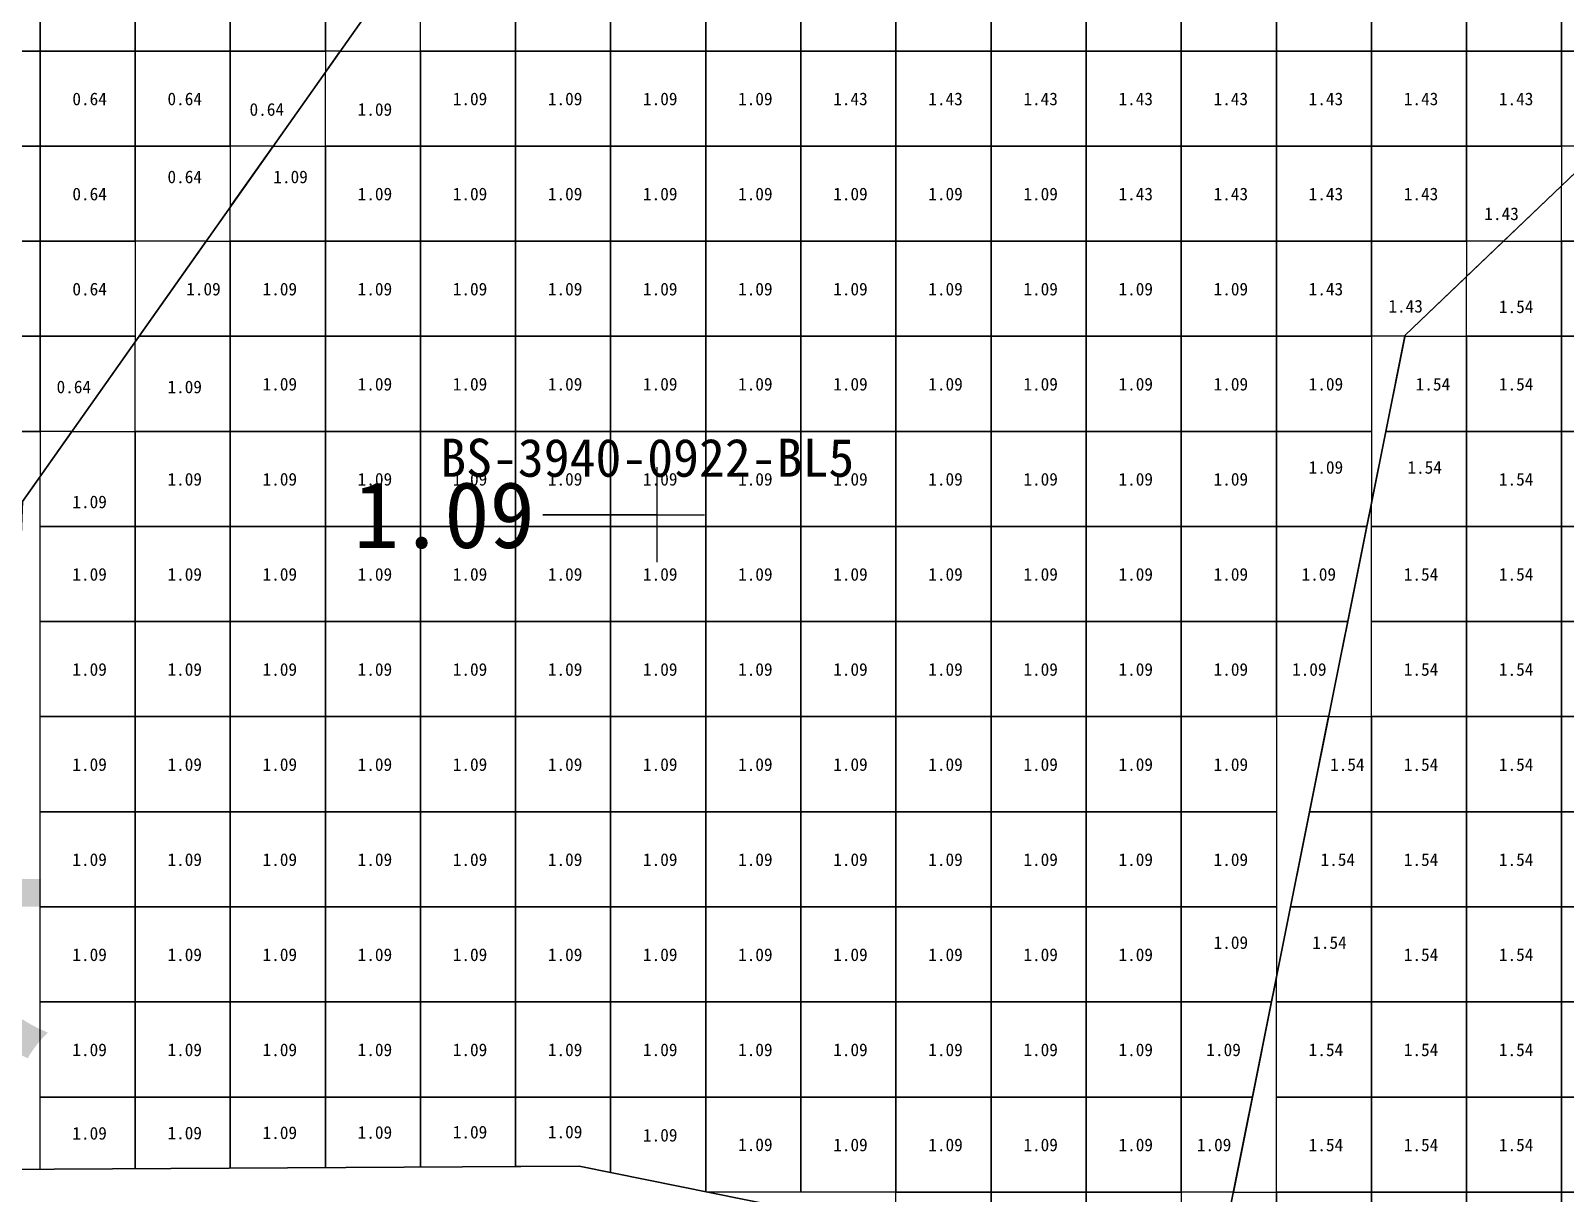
# Model space of a CAD drawing. Header units: metres. Extents: x 470001 to 470150, y 4349600 to 4349734.
# Drawn here: x 470032.01 to 470048.15, y 4349612.57 to 4349624.8 of the extents above; entities that cross this region are included whole.
import ezdxf

# ---------------------------------------------------------------- set-up
doc = ezdxf.new("R2010")
doc.units = ezdxf.units.M
for name, color, linetype in [('0.500-1.000', 4, 'Continuous'), ('1.000-1.500', 5, 'Continuous'), ('1.500-3.000', 1, 'Continuous'), ('点', 7, 'Continuous'), ('爆区方格网', 7, 'Continuous'), ('钻孔', 7, 'Continuous')]:
    doc.layers.add(name, color=color, linetype=linetype)
doc.styles.add('CN_TTF', font='simsunb.ttf')

msp = doc.modelspace()

# ---------------------------------------------------------------- linework, layer by layer
at = {"layer": '0.500-1.000', "color": 4, "lineweight": 30}
msp.add_lwpolyline([(470018.108, 4349612.742), (470020.73, 4349628.071), (470021.449, 4349632.27), (470034.527, 4349634.11), (470036.052, 4349625.7), (470031.922, 4349619.846), (470031.64, 4349612.821), (470018.108, 4349612.742)], close=True, dxfattribs=at)
at = {"layer": '1.000-1.500', "color": 5, "lineweight": 30}
msp.add_lwpolyline([(470047.921, 4349638.176), (470049.59, 4349624.582), (470046.461, 4349621.596), (470044.441, 4349611.512), (470037.778, 4349612.857), (470037.778, 4349612.857), (470031.64, 4349612.821), (470031.922, 4349619.846), (470036.052, 4349625.7), (470034.527, 4349634.11), (470044.45, 4349635.507), (470044.76, 4349641.293)], dxfattribs=at)
at = {"layer": '1.500-3.000', "color": 1, "lineweight": 30}
msp.add_lwpolyline([(470056.081, 4349638.932), (470057.453, 4349623.063), (470053.287, 4349622.703), (470054.401, 4349609.82), (470051.678, 4349609.585), (470051.637, 4349610.059), (470044.441, 4349611.512), (470046.461, 4349621.596), (470049.59, 4349624.582), (470047.914, 4349638.237)], dxfattribs=at)
at = {"layer": '点', "color": 138, "true_color": 0x004c4c}
for p, q in [((470038.596, 4349619.208), (470038.596, 4349620.208)), ((470038.096, 4349619.708), (470039.096, 4349619.708))]:
    msp.add_line(p, q, dxfattribs=at)
at = {"layer": '爆区方格网', "color": 4}
for points in [[(470031.108, 4349624.585), (470031.108, 4349625.585), (470032.108, 4349625.585), (470032.108, 4349624.585), (470031.108, 4349624.585)], [(470032.108, 4349624.585), (470032.108, 4349625.585), (470033.108, 4349625.585), (470033.108, 4349624.585), (470032.108, 4349624.585)], [(470033.108, 4349624.585), (470033.108, 4349625.585), (470034.108, 4349625.585), (470034.108, 4349624.585), (470033.108, 4349624.585)], [(470034.108, 4349624.585), (470034.108, 4349625.585), (470035.108, 4349625.585), (470035.108, 4349624.585), (470034.108, 4349624.585)], [(470035.108, 4349624.585), (470035.108, 4349625.585), (470035.97, 4349625.585), (470035.265, 4349624.585), (470035.108, 4349624.585)], [(470031.108, 4349623.585), (470031.108, 4349624.585), (470032.108, 4349624.585), (470032.108, 4349623.585), (470031.108, 4349623.585)], [(470032.108, 4349623.585), (470032.108, 4349624.585), (470033.108, 4349624.585), (470033.108, 4349623.585), (470032.108, 4349623.585)], [(470033.108, 4349623.585), (470033.108, 4349624.585), (470034.108, 4349624.585), (470034.108, 4349623.585), (470033.108, 4349623.585)], [(470034.108, 4349623.585), (470034.108, 4349624.585), (470035.108, 4349624.585), (470035.108, 4349624.363), (470034.559, 4349623.585), (470034.108, 4349623.585)], [(470031.108, 4349622.585), (470031.108, 4349623.585), (470032.108, 4349623.585), (470032.108, 4349622.585), (470031.108, 4349622.585)], [(470032.108, 4349622.585), (470032.108, 4349623.585), (470033.108, 4349623.585), (470033.108, 4349622.585), (470032.108, 4349622.585)], [(470033.108, 4349622.585), (470033.108, 4349623.585), (470034.108, 4349623.585), (470034.108, 4349622.945), (470033.854, 4349622.585), (470033.108, 4349622.585)], [(470031.108, 4349621.585), (470031.108, 4349622.585), (470032.108, 4349622.585), (470032.108, 4349621.585), (470031.108, 4349621.585)], [(470032.108, 4349621.585), (470032.108, 4349622.585), (470033.108, 4349622.585), (470033.108, 4349621.585), (470032.108, 4349621.585)], [(470031.108, 4349620.585), (470031.108, 4349621.585), (470032.108, 4349621.585), (470032.108, 4349620.585), (470031.108, 4349620.585)], [(470032.108, 4349620.585), (470032.108, 4349621.585), (470033.108, 4349621.585), (470033.108, 4349621.528), (470032.443, 4349620.585), (470032.108, 4349620.585)], [(470031.108, 4349619.585), (470031.108, 4349620.585), (470032.108, 4349620.585), (470032.108, 4349620.11), (470031.922, 4349619.846), (470031.911, 4349619.585), (470031.108, 4349619.585)]]:
    msp.add_lwpolyline(points, close=True, dxfattribs=at)
at = {"layer": '爆区方格网', "color": 5}
for points in [[(470036.108, 4349624.585), (470036.108, 4349625.585), (470037.108, 4349625.585), (470037.108, 4349624.585), (470036.108, 4349624.585)], [(470037.108, 4349624.585), (470037.108, 4349625.585), (470038.108, 4349625.585), (470038.108, 4349624.585), (470037.108, 4349624.585)], [(470038.108, 4349624.585), (470038.108, 4349625.585), (470039.108, 4349625.585), (470039.108, 4349624.585), (470038.108, 4349624.585)], [(470039.108, 4349624.585), (470039.108, 4349625.585), (470040.108, 4349625.585), (470040.108, 4349624.585), (470039.108, 4349624.585)], [(470040.108, 4349624.585), (470040.108, 4349625.585), (470041.108, 4349625.585), (470041.108, 4349624.585), (470040.108, 4349624.585)], [(470041.108, 4349624.585), (470041.108, 4349625.585), (470042.108, 4349625.585), (470042.108, 4349624.585), (470041.108, 4349624.585)], [(470042.108, 4349624.585), (470042.108, 4349625.585), (470043.108, 4349625.585), (470043.108, 4349624.585), (470042.108, 4349624.585)], [(470043.108, 4349624.585), (470043.108, 4349625.585), (470044.108, 4349625.585), (470044.108, 4349624.585), (470043.108, 4349624.585)], [(470044.108, 4349624.585), (470044.108, 4349625.585), (470045.108, 4349625.585), (470045.108, 4349624.585), (470044.108, 4349624.585)], [(470045.108, 4349624.585), (470045.108, 4349625.585), (470046.108, 4349625.585), (470046.108, 4349624.585), (470045.108, 4349624.585)], [(470046.108, 4349624.585), (470046.108, 4349625.585), (470047.108, 4349625.585), (470047.108, 4349624.585), (470046.108, 4349624.585)], [(470047.108, 4349624.585), (470047.108, 4349625.585), (470048.108, 4349625.585), (470048.108, 4349624.585), (470047.108, 4349624.585)], [(470048.108, 4349624.585), (470048.108, 4349625.585), (470049.108, 4349625.585), (470049.108, 4349624.585), (470048.108, 4349624.585)], [(470036.108, 4349624.585), (470036.108, 4349623.585), (470035.108, 4349623.585), (470035.108, 4349624.363), (470035.265, 4349624.585), (470036.108, 4349624.585)], [(470036.108, 4349623.585), (470036.108, 4349624.585), (470037.108, 4349624.585), (470037.108, 4349623.585), (470036.108, 4349623.585)], [(470037.108, 4349623.585), (470037.108, 4349624.585), (470038.108, 4349624.585), (470038.108, 4349623.585), (470037.108, 4349623.585)], [(470038.108, 4349623.585), (470038.108, 4349624.585), (470039.108, 4349624.585), (470039.108, 4349623.585), (470038.108, 4349623.585)], [(470039.108, 4349623.585), (470039.108, 4349624.585), (470040.108, 4349624.585), (470040.108, 4349623.585), (470039.108, 4349623.585)], [(470040.108, 4349623.585), (470040.108, 4349624.585), (470041.108, 4349624.585), (470041.108, 4349623.585), (470040.108, 4349623.585)], [(470041.108, 4349623.585), (470041.108, 4349624.585), (470042.108, 4349624.585), (470042.108, 4349623.585), (470041.108, 4349623.585)], [(470042.108, 4349623.585), (470042.108, 4349624.585), (470043.108, 4349624.585), (470043.108, 4349623.585), (470042.108, 4349623.585)], [(470043.108, 4349623.585), (470043.108, 4349624.585), (470044.108, 4349624.585), (470044.108, 4349623.585), (470043.108, 4349623.585)], [(470044.108, 4349623.585), (470044.108, 4349624.585), (470045.108, 4349624.585), (470045.108, 4349623.585), (470044.108, 4349623.585)], [(470045.108, 4349623.585), (470045.108, 4349624.585), (470046.108, 4349624.585), (470046.108, 4349623.585), (470045.108, 4349623.585)], [(470046.108, 4349623.585), (470046.108, 4349624.585), (470047.108, 4349624.585), (470047.108, 4349623.585), (470046.108, 4349623.585)], [(470047.108, 4349623.585), (470047.108, 4349624.585), (470048.108, 4349624.585), (470048.108, 4349623.585), (470047.108, 4349623.585)], [(470048.108, 4349623.585), (470048.108, 4349624.585), (470049.108, 4349624.585), (470049.108, 4349624.122), (470048.545, 4349623.585), (470048.108, 4349623.585)], [(470035.108, 4349623.585), (470035.108, 4349622.585), (470034.108, 4349622.585), (470034.108, 4349622.945), (470034.559, 4349623.585), (470035.108, 4349623.585)], [(470035.108, 4349622.585), (470035.108, 4349623.585), (470036.108, 4349623.585), (470036.108, 4349622.585), (470035.108, 4349622.585)], [(470036.108, 4349622.585), (470036.108, 4349623.585), (470037.108, 4349623.585), (470037.108, 4349622.585), (470036.108, 4349622.585)], [(470037.108, 4349622.585), (470037.108, 4349623.585), (470038.108, 4349623.585), (470038.108, 4349622.585), (470037.108, 4349622.585)], [(470038.108, 4349622.585), (470038.108, 4349623.585), (470039.108, 4349623.585), (470039.108, 4349622.585), (470038.108, 4349622.585)], [(470039.108, 4349622.585), (470039.108, 4349623.585), (470040.108, 4349623.585), (470040.108, 4349622.585), (470039.108, 4349622.585)], [(470040.108, 4349622.585), (470040.108, 4349623.585), (470041.108, 4349623.585), (470041.108, 4349622.585), (470040.108, 4349622.585)], [(470041.108, 4349622.585), (470041.108, 4349623.585), (470042.108, 4349623.585), (470042.108, 4349622.585), (470041.108, 4349622.585)], [(470042.108, 4349622.585), (470042.108, 4349623.585), (470043.108, 4349623.585), (470043.108, 4349622.585), (470042.108, 4349622.585)], [(470043.108, 4349622.585), (470043.108, 4349623.585), (470044.108, 4349623.585), (470044.108, 4349622.585), (470043.108, 4349622.585)], [(470044.108, 4349622.585), (470044.108, 4349623.585), (470045.108, 4349623.585), (470045.108, 4349622.585), (470044.108, 4349622.585)], [(470045.108, 4349622.585), (470045.108, 4349623.585), (470046.108, 4349623.585), (470046.108, 4349622.585), (470045.108, 4349622.585)], [(470046.108, 4349622.585), (470046.108, 4349623.585), (470047.108, 4349623.585), (470047.108, 4349622.585), (470046.108, 4349622.585)], [(470047.108, 4349622.585), (470047.108, 4349623.585), (470048.108, 4349623.585), (470048.108, 4349623.168), (470047.497, 4349622.585), (470047.108, 4349622.585)], [(470034.108, 4349622.585), (470034.108, 4349621.585), (470033.149, 4349621.585), (470033.854, 4349622.585), (470034.108, 4349622.585)], [(470034.108, 4349621.585), (470034.108, 4349622.585), (470035.108, 4349622.585), (470035.108, 4349621.585), (470034.108, 4349621.585)], [(470035.108, 4349621.585), (470035.108, 4349622.585), (470036.108, 4349622.585), (470036.108, 4349621.585), (470035.108, 4349621.585)], [(470036.108, 4349621.585), (470036.108, 4349622.585), (470037.108, 4349622.585), (470037.108, 4349621.585), (470036.108, 4349621.585)], [(470037.108, 4349621.585), (470037.108, 4349622.585), (470038.108, 4349622.585), (470038.108, 4349621.585), (470037.108, 4349621.585)], [(470038.108, 4349621.585), (470038.108, 4349622.585), (470039.108, 4349622.585), (470039.108, 4349621.585), (470038.108, 4349621.585)], [(470039.108, 4349621.585), (470039.108, 4349622.585), (470040.108, 4349622.585), (470040.108, 4349621.585), (470039.108, 4349621.585)], [(470040.108, 4349621.585), (470040.108, 4349622.585), (470041.108, 4349622.585), (470041.108, 4349621.585), (470040.108, 4349621.585)], [(470041.108, 4349621.585), (470041.108, 4349622.585), (470042.108, 4349622.585), (470042.108, 4349621.585), (470041.108, 4349621.585)], [(470042.108, 4349621.585), (470042.108, 4349622.585), (470043.108, 4349622.585), (470043.108, 4349621.585), (470042.108, 4349621.585)], [(470043.108, 4349621.585), (470043.108, 4349622.585), (470044.108, 4349622.585), (470044.108, 4349621.585), (470043.108, 4349621.585)], [(470044.108, 4349621.585), (470044.108, 4349622.585), (470045.108, 4349622.585), (470045.108, 4349621.585), (470044.108, 4349621.585)], [(470045.108, 4349621.585), (470045.108, 4349622.585), (470046.108, 4349622.585), (470046.108, 4349621.585), (470045.108, 4349621.585)], [(470046.108, 4349621.585), (470046.108, 4349622.585), (470047.108, 4349622.585), (470047.108, 4349622.214), (470046.461, 4349621.596), (470046.459, 4349621.585), (470046.108, 4349621.585)], [(470034.108, 4349621.585), (470034.108, 4349620.585), (470033.108, 4349620.585), (470033.108, 4349621.528), (470033.149, 4349621.585), (470034.108, 4349621.585)], [(470034.108, 4349620.585), (470034.108, 4349621.585), (470035.108, 4349621.585), (470035.108, 4349620.585), (470034.108, 4349620.585)], [(470035.108, 4349620.585), (470035.108, 4349621.585), (470036.108, 4349621.585), (470036.108, 4349620.585), (470035.108, 4349620.585)], [(470036.108, 4349620.585), (470036.108, 4349621.585), (470037.108, 4349621.585), (470037.108, 4349620.585), (470036.108, 4349620.585)], [(470037.108, 4349620.585), (470037.108, 4349621.585), (470038.108, 4349621.585), (470038.108, 4349620.585), (470037.108, 4349620.585)], [(470038.108, 4349620.585), (470038.108, 4349621.585), (470039.108, 4349621.585), (470039.108, 4349620.585), (470038.108, 4349620.585)], [(470039.108, 4349620.585), (470039.108, 4349621.585), (470040.108, 4349621.585), (470040.108, 4349620.585), (470039.108, 4349620.585)], [(470040.108, 4349620.585), (470040.108, 4349621.585), (470041.108, 4349621.585), (470041.108, 4349620.585), (470040.108, 4349620.585)], [(470041.108, 4349620.585), (470041.108, 4349621.585), (470042.108, 4349621.585), (470042.108, 4349620.585), (470041.108, 4349620.585)], [(470042.108, 4349620.585), (470042.108, 4349621.585), (470043.108, 4349621.585), (470043.108, 4349620.585), (470042.108, 4349620.585)], [(470043.108, 4349620.585), (470043.108, 4349621.585), (470044.108, 4349621.585), (470044.108, 4349620.585), (470043.108, 4349620.585)], [(470044.108, 4349620.585), (470044.108, 4349621.585), (470045.108, 4349621.585), (470045.108, 4349620.585), (470044.108, 4349620.585)], [(470045.108, 4349620.585), (470045.108, 4349621.585), (470046.108, 4349621.585), (470046.108, 4349620.585), (470045.108, 4349620.585)], [(470033.108, 4349620.585), (470033.108, 4349619.585), (470032.108, 4349619.585), (470032.108, 4349620.11), (470032.443, 4349620.585), (470033.108, 4349620.585)], [(470033.108, 4349619.585), (470033.108, 4349620.585), (470034.108, 4349620.585), (470034.108, 4349619.585), (470033.108, 4349619.585)], [(470034.108, 4349619.585), (470034.108, 4349620.585), (470035.108, 4349620.585), (470035.108, 4349619.585), (470034.108, 4349619.585)], [(470035.108, 4349619.585), (470035.108, 4349620.585), (470036.108, 4349620.585), (470036.108, 4349619.585), (470035.108, 4349619.585)], [(470036.108, 4349619.585), (470036.108, 4349620.585), (470037.108, 4349620.585), (470037.108, 4349619.585), (470036.108, 4349619.585)], [(470037.108, 4349619.585), (470037.108, 4349620.585), (470038.108, 4349620.585), (470038.108, 4349619.585), (470037.108, 4349619.585)], [(470038.108, 4349619.585), (470038.108, 4349620.585), (470039.108, 4349620.585), (470039.108, 4349619.585), (470038.108, 4349619.585)], [(470039.108, 4349619.585), (470039.108, 4349620.585), (470040.108, 4349620.585), (470040.108, 4349619.585), (470039.108, 4349619.585)], [(470040.108, 4349619.585), (470040.108, 4349620.585), (470041.108, 4349620.585), (470041.108, 4349619.585), (470040.108, 4349619.585)], [(470041.108, 4349619.585), (470041.108, 4349620.585), (470042.108, 4349620.585), (470042.108, 4349619.585), (470041.108, 4349619.585)], [(470042.108, 4349619.585), (470042.108, 4349620.585), (470043.108, 4349620.585), (470043.108, 4349619.585), (470042.108, 4349619.585)], [(470043.108, 4349619.585), (470043.108, 4349620.585), (470044.108, 4349620.585), (470044.108, 4349619.585), (470043.108, 4349619.585)], [(470044.108, 4349619.585), (470044.108, 4349620.585), (470045.108, 4349620.585), (470045.108, 4349619.585), (470044.108, 4349619.585)], [(470045.108, 4349619.585), (470045.108, 4349620.585), (470046.108, 4349620.585), (470046.108, 4349619.835), (470046.058, 4349619.585), (470045.108, 4349619.585)], [(470032.108, 4349618.585), (470032.108, 4349619.585), (470033.108, 4349619.585), (470033.108, 4349618.585), (470032.108, 4349618.585)], [(470033.108, 4349618.585), (470033.108, 4349619.585), (470034.108, 4349619.585), (470034.108, 4349618.585), (470033.108, 4349618.585)], [(470034.108, 4349618.585), (470034.108, 4349619.585), (470035.108, 4349619.585), (470035.108, 4349618.585), (470034.108, 4349618.585)], [(470035.108, 4349618.585), (470035.108, 4349619.585), (470036.108, 4349619.585), (470036.108, 4349618.585), (470035.108, 4349618.585)], [(470036.108, 4349618.585), (470036.108, 4349619.585), (470037.108, 4349619.585), (470037.108, 4349618.585), (470036.108, 4349618.585)], [(470037.108, 4349618.585), (470037.108, 4349619.585), (470038.108, 4349619.585), (470038.108, 4349618.585), (470037.108, 4349618.585)], [(470038.108, 4349618.585), (470038.108, 4349619.585), (470039.108, 4349619.585), (470039.108, 4349618.585), (470038.108, 4349618.585)], [(470039.108, 4349618.585), (470039.108, 4349619.585), (470040.108, 4349619.585), (470040.108, 4349618.585), (470039.108, 4349618.585)], [(470040.108, 4349618.585), (470040.108, 4349619.585), (470041.108, 4349619.585), (470041.108, 4349618.585), (470040.108, 4349618.585)], [(470041.108, 4349618.585), (470041.108, 4349619.585), (470042.108, 4349619.585), (470042.108, 4349618.585), (470041.108, 4349618.585)], [(470042.108, 4349618.585), (470042.108, 4349619.585), (470043.108, 4349619.585), (470043.108, 4349618.585), (470042.108, 4349618.585)], [(470043.108, 4349618.585), (470043.108, 4349619.585), (470044.108, 4349619.585), (470044.108, 4349618.585), (470043.108, 4349618.585)], [(470044.108, 4349618.585), (470044.108, 4349619.585), (470045.108, 4349619.585), (470045.108, 4349618.585), (470044.108, 4349618.585)], [(470045.108, 4349618.585), (470045.108, 4349619.585), (470046.058, 4349619.585), (470045.858, 4349618.585), (470045.108, 4349618.585)], [(470032.108, 4349617.585), (470032.108, 4349618.585), (470033.108, 4349618.585), (470033.108, 4349617.585), (470032.108, 4349617.585)], [(470033.108, 4349617.585), (470033.108, 4349618.585), (470034.108, 4349618.585), (470034.108, 4349617.585), (470033.108, 4349617.585)], [(470034.108, 4349617.585), (470034.108, 4349618.585), (470035.108, 4349618.585), (470035.108, 4349617.585), (470034.108, 4349617.585)], [(470035.108, 4349617.585), (470035.108, 4349618.585), (470036.108, 4349618.585), (470036.108, 4349617.585), (470035.108, 4349617.585)], [(470036.108, 4349617.585), (470036.108, 4349618.585), (470037.108, 4349618.585), (470037.108, 4349617.585), (470036.108, 4349617.585)], [(470037.108, 4349617.585), (470037.108, 4349618.585), (470038.108, 4349618.585), (470038.108, 4349617.585), (470037.108, 4349617.585)], [(470038.108, 4349617.585), (470038.108, 4349618.585), (470039.108, 4349618.585), (470039.108, 4349617.585), (470038.108, 4349617.585)], [(470039.108, 4349617.585), (470039.108, 4349618.585), (470040.108, 4349618.585), (470040.108, 4349617.585), (470039.108, 4349617.585)], [(470040.108, 4349617.585), (470040.108, 4349618.585), (470041.108, 4349618.585), (470041.108, 4349617.585), (470040.108, 4349617.585)], [(470041.108, 4349617.585), (470041.108, 4349618.585), (470042.108, 4349618.585), (470042.108, 4349617.585), (470041.108, 4349617.585)], [(470042.108, 4349617.585), (470042.108, 4349618.585), (470043.108, 4349618.585), (470043.108, 4349617.585), (470042.108, 4349617.585)], [(470043.108, 4349617.585), (470043.108, 4349618.585), (470044.108, 4349618.585), (470044.108, 4349617.585), (470043.108, 4349617.585)], [(470044.108, 4349617.585), (470044.108, 4349618.585), (470045.108, 4349618.585), (470045.108, 4349617.585), (470044.108, 4349617.585)], [(470045.108, 4349617.585), (470045.108, 4349618.585), (470045.858, 4349618.585), (470045.658, 4349617.585), (470045.108, 4349617.585)], [(470032.108, 4349616.585), (470032.108, 4349617.585), (470033.108, 4349617.585), (470033.108, 4349616.585), (470032.108, 4349616.585)], [(470033.108, 4349616.585), (470033.108, 4349617.585), (470034.108, 4349617.585), (470034.108, 4349616.585), (470033.108, 4349616.585)], [(470034.108, 4349616.585), (470034.108, 4349617.585), (470035.108, 4349617.585), (470035.108, 4349616.585), (470034.108, 4349616.585)], [(470035.108, 4349616.585), (470035.108, 4349617.585), (470036.108, 4349617.585), (470036.108, 4349616.585), (470035.108, 4349616.585)], [(470036.108, 4349616.585), (470036.108, 4349617.585), (470037.108, 4349617.585), (470037.108, 4349616.585), (470036.108, 4349616.585)], [(470037.108, 4349616.585), (470037.108, 4349617.585), (470038.108, 4349617.585), (470038.108, 4349616.585), (470037.108, 4349616.585)], [(470038.108, 4349616.585), (470038.108, 4349617.585), (470039.108, 4349617.585), (470039.108, 4349616.585), (470038.108, 4349616.585)], [(470039.108, 4349616.585), (470039.108, 4349617.585), (470040.108, 4349617.585), (470040.108, 4349616.585), (470039.108, 4349616.585)], [(470040.108, 4349616.585), (470040.108, 4349617.585), (470041.108, 4349617.585), (470041.108, 4349616.585), (470040.108, 4349616.585)], [(470041.108, 4349616.585), (470041.108, 4349617.585), (470042.108, 4349617.585), (470042.108, 4349616.585), (470041.108, 4349616.585)], [(470042.108, 4349616.585), (470042.108, 4349617.585), (470043.108, 4349617.585), (470043.108, 4349616.585), (470042.108, 4349616.585)], [(470043.108, 4349616.585), (470043.108, 4349617.585), (470044.108, 4349617.585), (470044.108, 4349616.585), (470043.108, 4349616.585)], [(470044.108, 4349616.585), (470044.108, 4349617.585), (470045.108, 4349617.585), (470045.108, 4349616.585), (470044.108, 4349616.585)], [(470032.108, 4349615.585), (470032.108, 4349616.585), (470033.108, 4349616.585), (470033.108, 4349615.585), (470032.108, 4349615.585)], [(470033.108, 4349615.585), (470033.108, 4349616.585), (470034.108, 4349616.585), (470034.108, 4349615.585), (470033.108, 4349615.585)], [(470034.108, 4349615.585), (470034.108, 4349616.585), (470035.108, 4349616.585), (470035.108, 4349615.585), (470034.108, 4349615.585)], [(470035.108, 4349615.585), (470035.108, 4349616.585), (470036.108, 4349616.585), (470036.108, 4349615.585), (470035.108, 4349615.585)], [(470036.108, 4349615.585), (470036.108, 4349616.585), (470037.108, 4349616.585), (470037.108, 4349615.585), (470036.108, 4349615.585)], [(470037.108, 4349615.585), (470037.108, 4349616.585), (470038.108, 4349616.585), (470038.108, 4349615.585), (470037.108, 4349615.585)], [(470038.108, 4349615.585), (470038.108, 4349616.585), (470039.108, 4349616.585), (470039.108, 4349615.585), (470038.108, 4349615.585)], [(470039.108, 4349615.585), (470039.108, 4349616.585), (470040.108, 4349616.585), (470040.108, 4349615.585), (470039.108, 4349615.585)], [(470040.108, 4349615.585), (470040.108, 4349616.585), (470041.108, 4349616.585), (470041.108, 4349615.585), (470040.108, 4349615.585)], [(470041.108, 4349615.585), (470041.108, 4349616.585), (470042.108, 4349616.585), (470042.108, 4349615.585), (470041.108, 4349615.585)], [(470042.108, 4349615.585), (470042.108, 4349616.585), (470043.108, 4349616.585), (470043.108, 4349615.585), (470042.108, 4349615.585)], [(470043.108, 4349615.585), (470043.108, 4349616.585), (470044.108, 4349616.585), (470044.108, 4349615.585), (470043.108, 4349615.585)], [(470044.108, 4349615.585), (470044.108, 4349616.585), (470045.108, 4349616.585), (470045.108, 4349615.585), (470044.108, 4349615.585)], [(470032.108, 4349614.585), (470032.108, 4349615.585), (470033.108, 4349615.585), (470033.108, 4349614.585), (470032.108, 4349614.585)], [(470033.108, 4349614.585), (470033.108, 4349615.585), (470034.108, 4349615.585), (470034.108, 4349614.585), (470033.108, 4349614.585)], [(470034.108, 4349614.585), (470034.108, 4349615.585), (470035.108, 4349615.585), (470035.108, 4349614.585), (470034.108, 4349614.585)], [(470035.108, 4349614.585), (470035.108, 4349615.585), (470036.108, 4349615.585), (470036.108, 4349614.585), (470035.108, 4349614.585)], [(470036.108, 4349614.585), (470036.108, 4349615.585), (470037.108, 4349615.585), (470037.108, 4349614.585), (470036.108, 4349614.585)], [(470037.108, 4349614.585), (470037.108, 4349615.585), (470038.108, 4349615.585), (470038.108, 4349614.585), (470037.108, 4349614.585)], [(470038.108, 4349614.585), (470038.108, 4349615.585), (470039.108, 4349615.585), (470039.108, 4349614.585), (470038.108, 4349614.585)], [(470039.108, 4349614.585), (470039.108, 4349615.585), (470040.108, 4349615.585), (470040.108, 4349614.585), (470039.108, 4349614.585)], [(470040.108, 4349614.585), (470040.108, 4349615.585), (470041.108, 4349615.585), (470041.108, 4349614.585), (470040.108, 4349614.585)], [(470041.108, 4349614.585), (470041.108, 4349615.585), (470042.108, 4349615.585), (470042.108, 4349614.585), (470041.108, 4349614.585)], [(470042.108, 4349614.585), (470042.108, 4349615.585), (470043.108, 4349615.585), (470043.108, 4349614.585), (470042.108, 4349614.585)], [(470043.108, 4349614.585), (470043.108, 4349615.585), (470044.108, 4349615.585), (470044.108, 4349614.585), (470043.108, 4349614.585)], [(470044.108, 4349614.585), (470044.108, 4349615.585), (470045.108, 4349615.585), (470045.108, 4349614.842), (470045.057, 4349614.585), (470044.108, 4349614.585)], [(470032.108, 4349613.585), (470032.108, 4349614.585), (470033.108, 4349614.585), (470033.108, 4349613.585), (470032.108, 4349613.585)], [(470033.108, 4349613.585), (470033.108, 4349614.585), (470034.108, 4349614.585), (470034.108, 4349613.585), (470033.108, 4349613.585)], [(470034.108, 4349613.585), (470034.108, 4349614.585), (470035.108, 4349614.585), (470035.108, 4349613.585), (470034.108, 4349613.585)], [(470035.108, 4349613.585), (470035.108, 4349614.585), (470036.108, 4349614.585), (470036.108, 4349613.585), (470035.108, 4349613.585)], [(470036.108, 4349613.585), (470036.108, 4349614.585), (470037.108, 4349614.585), (470037.108, 4349613.585), (470036.108, 4349613.585)], [(470037.108, 4349613.585), (470037.108, 4349614.585), (470038.108, 4349614.585), (470038.108, 4349613.585), (470037.108, 4349613.585)], [(470038.108, 4349613.585), (470038.108, 4349614.585), (470039.108, 4349614.585), (470039.108, 4349613.585), (470038.108, 4349613.585)], [(470039.108, 4349613.585), (470039.108, 4349614.585), (470040.108, 4349614.585), (470040.108, 4349613.585), (470039.108, 4349613.585)], [(470040.108, 4349613.585), (470040.108, 4349614.585), (470041.108, 4349614.585), (470041.108, 4349613.585), (470040.108, 4349613.585)], [(470041.108, 4349613.585), (470041.108, 4349614.585), (470042.108, 4349614.585), (470042.108, 4349613.585), (470041.108, 4349613.585)], [(470042.108, 4349613.585), (470042.108, 4349614.585), (470043.108, 4349614.585), (470043.108, 4349613.585), (470042.108, 4349613.585)], [(470043.108, 4349613.585), (470043.108, 4349614.585), (470044.108, 4349614.585), (470044.108, 4349613.585), (470043.108, 4349613.585)], [(470044.108, 4349613.585), (470044.108, 4349614.585), (470045.057, 4349614.585), (470044.856, 4349613.585), (470044.108, 4349613.585)], [(470032.108, 4349613.585), (470033.108, 4349613.585), (470033.108, 4349612.83), (470032.108, 4349612.824), (470032.108, 4349613.585)], [(470033.108, 4349613.585), (470034.108, 4349613.585), (470034.108, 4349612.835), (470033.108, 4349612.83), (470033.108, 4349613.585)], [(470034.108, 4349613.585), (470035.108, 4349613.585), (470035.108, 4349612.841), (470034.108, 4349612.835), (470034.108, 4349613.585)], [(470035.108, 4349613.585), (470036.108, 4349613.585), (470036.108, 4349612.847), (470035.108, 4349612.841), (470035.108, 4349613.585)], [(470036.108, 4349613.585), (470037.108, 4349613.585), (470037.108, 4349612.853), (470036.108, 4349612.847), (470036.108, 4349613.585)], [(470037.108, 4349613.585), (470038.108, 4349613.585), (470038.108, 4349612.79), (470037.778, 4349612.857), (470037.108, 4349612.853), (470037.108, 4349613.585)], [(470038.108, 4349613.585), (470039.108, 4349613.585), (470039.108, 4349612.588), (470038.108, 4349612.79), (470038.108, 4349613.585)], [(470039.108, 4349613.585), (470040.108, 4349613.585), (470040.108, 4349612.585), (470039.124, 4349612.585), (470039.108, 4349612.588), (470039.108, 4349613.585)], [(470040.108, 4349612.585), (470040.108, 4349613.585), (470041.108, 4349613.585), (470041.108, 4349612.585), (470040.108, 4349612.585)], [(470041.108, 4349612.585), (470041.108, 4349613.585), (470042.108, 4349613.585), (470042.108, 4349612.585), (470041.108, 4349612.585)], [(470042.108, 4349612.585), (470042.108, 4349613.585), (470043.108, 4349613.585), (470043.108, 4349612.585), (470042.108, 4349612.585)], [(470043.108, 4349612.585), (470043.108, 4349613.585), (470044.108, 4349613.585), (470044.108, 4349612.585), (470043.108, 4349612.585)], [(470044.108, 4349612.585), (470044.108, 4349613.585), (470044.856, 4349613.585), (470044.656, 4349612.585), (470044.108, 4349612.585)], [(470041.108, 4349612.585), (470042.108, 4349612.585), (470042.108, 4349611.983), (470041.108, 4349612.184), (470041.108, 4349612.585)], [(470042.108, 4349612.585), (470043.108, 4349612.585), (470043.108, 4349611.781), (470042.108, 4349611.983), (470042.108, 4349612.585)], [(470043.108, 4349612.585), (470044.108, 4349612.585), (470044.108, 4349611.585), (470044.079, 4349611.585), (470043.108, 4349611.781), (470043.108, 4349612.585)]]:
    msp.add_lwpolyline(points, close=True, dxfattribs=at)
at = {"layer": '爆区方格网', "color": 1}
for points in [[(470049.108, 4349623.585), (470049.108, 4349622.585), (470048.108, 4349622.585), (470048.108, 4349623.168), (470048.545, 4349623.585), (470049.108, 4349623.585)], [(470048.108, 4349622.585), (470048.108, 4349621.585), (470047.108, 4349621.585), (470047.108, 4349622.214), (470047.497, 4349622.585), (470048.108, 4349622.585)], [(470048.108, 4349621.585), (470048.108, 4349622.585), (470049.108, 4349622.585), (470049.108, 4349621.585), (470048.108, 4349621.585)], [(470047.108, 4349621.585), (470047.108, 4349620.585), (470046.258, 4349620.585), (470046.459, 4349621.585), (470047.108, 4349621.585)], [(470047.108, 4349620.585), (470047.108, 4349621.585), (470048.108, 4349621.585), (470048.108, 4349620.585), (470047.108, 4349620.585)], [(470048.108, 4349620.585), (470048.108, 4349621.585), (470049.108, 4349621.585), (470049.108, 4349620.585), (470048.108, 4349620.585)], [(470047.108, 4349620.585), (470047.108, 4349619.585), (470046.108, 4349619.585), (470046.108, 4349619.835), (470046.258, 4349620.585), (470047.108, 4349620.585)], [(470047.108, 4349619.585), (470047.108, 4349620.585), (470048.108, 4349620.585), (470048.108, 4349619.585), (470047.108, 4349619.585)], [(470048.108, 4349619.585), (470048.108, 4349620.585), (470049.108, 4349620.585), (470049.108, 4349619.585), (470048.108, 4349619.585)], [(470046.108, 4349618.585), (470046.108, 4349619.585), (470047.108, 4349619.585), (470047.108, 4349618.585), (470046.108, 4349618.585)], [(470047.108, 4349618.585), (470047.108, 4349619.585), (470048.108, 4349619.585), (470048.108, 4349618.585), (470047.108, 4349618.585)], [(470048.108, 4349618.585), (470048.108, 4349619.585), (470049.108, 4349619.585), (470049.108, 4349618.585), (470048.108, 4349618.585)], [(470046.108, 4349617.585), (470046.108, 4349618.585), (470047.108, 4349618.585), (470047.108, 4349617.585), (470046.108, 4349617.585)], [(470047.108, 4349617.585), (470047.108, 4349618.585), (470048.108, 4349618.585), (470048.108, 4349617.585), (470047.108, 4349617.585)], [(470048.108, 4349617.585), (470048.108, 4349618.585), (470049.108, 4349618.585), (470049.108, 4349617.585), (470048.108, 4349617.585)], [(470046.108, 4349617.585), (470046.108, 4349616.585), (470045.457, 4349616.585), (470045.658, 4349617.585), (470046.108, 4349617.585)], [(470046.108, 4349616.585), (470046.108, 4349617.585), (470047.108, 4349617.585), (470047.108, 4349616.585), (470046.108, 4349616.585)], [(470047.108, 4349616.585), (470047.108, 4349617.585), (470048.108, 4349617.585), (470048.108, 4349616.585), (470047.108, 4349616.585)], [(470048.108, 4349616.585), (470048.108, 4349617.585), (470049.108, 4349617.585), (470049.108, 4349616.585), (470048.108, 4349616.585)], [(470046.108, 4349616.585), (470046.108, 4349615.585), (470045.257, 4349615.585), (470045.457, 4349616.585), (470046.108, 4349616.585)], [(470046.108, 4349615.585), (470046.108, 4349616.585), (470047.108, 4349616.585), (470047.108, 4349615.585), (470046.108, 4349615.585)], [(470047.108, 4349615.585), (470047.108, 4349616.585), (470048.108, 4349616.585), (470048.108, 4349615.585), (470047.108, 4349615.585)], [(470048.108, 4349615.585), (470048.108, 4349616.585), (470049.108, 4349616.585), (470049.108, 4349615.585), (470048.108, 4349615.585)], [(470046.108, 4349615.585), (470046.108, 4349614.585), (470045.108, 4349614.585), (470045.108, 4349614.842), (470045.257, 4349615.585), (470046.108, 4349615.585)], [(470046.108, 4349614.585), (470046.108, 4349615.585), (470047.108, 4349615.585), (470047.108, 4349614.585), (470046.108, 4349614.585)], [(470047.108, 4349614.585), (470047.108, 4349615.585), (470048.108, 4349615.585), (470048.108, 4349614.585), (470047.108, 4349614.585)], [(470048.108, 4349614.585), (470048.108, 4349615.585), (470049.108, 4349615.585), (470049.108, 4349614.585), (470048.108, 4349614.585)], [(470045.108, 4349613.585), (470045.108, 4349614.585), (470046.108, 4349614.585), (470046.108, 4349613.585), (470045.108, 4349613.585)], [(470046.108, 4349613.585), (470046.108, 4349614.585), (470047.108, 4349614.585), (470047.108, 4349613.585), (470046.108, 4349613.585)], [(470047.108, 4349613.585), (470047.108, 4349614.585), (470048.108, 4349614.585), (470048.108, 4349613.585), (470047.108, 4349613.585)], [(470048.108, 4349613.585), (470048.108, 4349614.585), (470049.108, 4349614.585), (470049.108, 4349613.585), (470048.108, 4349613.585)], [(470045.108, 4349612.585), (470045.108, 4349613.585), (470046.108, 4349613.585), (470046.108, 4349612.585), (470045.108, 4349612.585)], [(470046.108, 4349612.585), (470046.108, 4349613.585), (470047.108, 4349613.585), (470047.108, 4349612.585), (470046.108, 4349612.585)], [(470047.108, 4349612.585), (470047.108, 4349613.585), (470048.108, 4349613.585), (470048.108, 4349612.585), (470047.108, 4349612.585)], [(470048.108, 4349612.585), (470048.108, 4349613.585), (470049.108, 4349613.585), (470049.108, 4349612.585), (470048.108, 4349612.585)], [(470045.108, 4349612.585), (470045.108, 4349611.585), (470044.456, 4349611.585), (470044.656, 4349612.585), (470045.108, 4349612.585)], [(470045.108, 4349611.585), (470045.108, 4349612.585), (470046.108, 4349612.585), (470046.108, 4349611.585), (470045.108, 4349611.585)], [(470046.108, 4349611.585), (470046.108, 4349612.585), (470047.108, 4349612.585), (470047.108, 4349611.585), (470046.108, 4349611.585)], [(470047.108, 4349611.585), (470047.108, 4349612.585), (470048.108, 4349612.585), (470048.108, 4349611.585), (470047.108, 4349611.585)], [(470048.108, 4349611.585), (470048.108, 4349612.585), (470049.108, 4349612.585), (470049.108, 4349611.585), (470048.108, 4349611.585)]]:
    msp.add_lwpolyline(points, close=True, dxfattribs=at)
at = {"layer": '钻孔', "color": 5, "lineweight": 35}
msp.add_line((470038.596, 4349619.708), (470037.396, 4349619.708), dxfattribs=at)

# ---------------------------------------------------------------- texts
at = {"color": 4, "style": 'CN_TTF'}
for p in [(470032.448, 4349624.015), (470033.448, 4349624.015), (470034.311, 4349623.904), (470033.448, 4349623.195), (470032.448, 4349623.015), (470032.448, 4349622.015), (470032.282, 4349620.986)]:
    msp.add_text('0.64', height=0.1333, dxfattribs=at).set_placement(p)
at = {"color": 5, "style": 'CN_TTF'}
for s, p in [('1.09', (470035.448, 4349623.904)), ('1.09', (470036.448, 4349624.015)), ('1.09', (470037.448, 4349624.015)), ('1.09', (470038.448, 4349624.015)), ('1.09', (470039.448, 4349624.015)), ('1.43', (470040.448, 4349624.015)), ('1.43', (470041.448, 4349624.015)), ('1.43', (470042.448, 4349624.015)), ('1.43', (470043.448, 4349624.015)), ('1.43', (470044.448, 4349624.015)), ('1.43', (470045.448, 4349624.015)), ('1.43', (470046.448, 4349624.015)), ('1.43', (470047.448, 4349624.015)), ('1.09', (470034.561, 4349623.195)), ('1.09', (470035.448, 4349623.015)), ('1.09', (470036.448, 4349623.015)), ('1.09', (470037.448, 4349623.015)), ('1.09', (470038.448, 4349623.015)), ('1.09', (470039.448, 4349623.015)), ('1.09', (470040.448, 4349623.015)), ('1.09', (470041.448, 4349623.015)), ('1.09', (470042.448, 4349623.015)), ('1.43', (470043.448, 4349623.015)), ('1.43', (470044.448, 4349623.015)), ('1.43', (470045.448, 4349623.015)), ('1.43', (470046.448, 4349623.015)), ('1.43', (470047.295, 4349622.807)), ('1.09', (470033.645, 4349622.015)), ('1.09', (470034.448, 4349622.015)), ('1.09', (470035.448, 4349622.015)), ('1.09', (470036.448, 4349622.015)), ('1.09', (470037.448, 4349622.015)), ('1.09', (470038.448, 4349622.015)), ('1.09', (470039.448, 4349622.015)), ('1.09', (470040.448, 4349622.015)), ('1.09', (470041.448, 4349622.015)), ('1.09', (470042.448, 4349622.015)), ('1.09', (470043.448, 4349622.015)), ('1.09', (470044.448, 4349622.015)), ('1.43', (470045.448, 4349622.015)), ('1.43', (470046.286, 4349621.835)), ('1.09', (470034.448, 4349621.015)), ('1.09', (470035.448, 4349621.015)), ('1.09', (470036.448, 4349621.015)), ('1.09', (470037.448, 4349621.015)), ('1.09', (470038.448, 4349621.015)), ('1.09', (470039.448, 4349621.015)), ('1.09', (470040.448, 4349621.015)), ('1.09', (470041.448, 4349621.015)), ('1.09', (470042.448, 4349621.015)), ('1.09', (470043.448, 4349621.015)), ('1.09', (470044.448, 4349621.015)), ('1.09', (470045.448, 4349621.015)), ('1.09', (470033.448, 4349620.986)), ('1.09', (470045.448, 4349620.14)), ('1.09', (470033.448, 4349620.015)), ('1.09', (470034.448, 4349620.015)), ('1.09', (470035.448, 4349620.015)), ('1.09', (470036.448, 4349620.015)), ('1.09', (470037.448, 4349620.015)), ('1.09', (470038.448, 4349620.015)), ('1.09', (470039.448, 4349620.015)), ('1.09', (470040.448, 4349620.015)), ('1.09', (470041.448, 4349620.015)), ('1.09', (470042.448, 4349620.015)), ('1.09', (470043.448, 4349620.015)), ('1.09', (470044.448, 4349620.015)), ('1.09', (470032.448, 4349619.777)), ('1.09', (470032.448, 4349619.015)), ('1.09', (470033.448, 4349619.015)), ('1.09', (470034.448, 4349619.015)), ('1.09', (470035.448, 4349619.015)), ('1.09', (470036.448, 4349619.015)), ('1.09', (470037.448, 4349619.015)), ('1.09', (470038.448, 4349619.015)), ('1.09', (470039.448, 4349619.015)), ('1.09', (470040.448, 4349619.015)), ('1.09', (470041.448, 4349619.015)), ('1.09', (470042.448, 4349619.015)), ('1.09', (470043.448, 4349619.015)), ('1.09', (470044.448, 4349619.015)), ('1.09', (470045.373, 4349619.015)), ('1.09', (470032.448, 4349618.015)), ('1.09', (470033.448, 4349618.015)), ('1.09', (470034.448, 4349618.015)), ('1.09', (470035.448, 4349618.015)), ('1.09', (470036.448, 4349618.015)), ('1.09', (470037.448, 4349618.015)), ('1.09', (470038.448, 4349618.015)), ('1.09', (470039.448, 4349618.015)), ('1.09', (470040.448, 4349618.015)), ('1.09', (470041.448, 4349618.015)), ('1.09', (470042.448, 4349618.015)), ('1.09', (470043.448, 4349618.015)), ('1.09', (470044.448, 4349618.015)), ('1.09', (470045.273, 4349618.015)), ('1.09', (470032.448, 4349617.015)), ('1.09', (470033.448, 4349617.015)), ('1.09', (470034.448, 4349617.015)), ('1.09', (470035.448, 4349617.015)), ('1.09', (470036.448, 4349617.015)), ('1.09', (470037.448, 4349617.015)), ('1.09', (470038.448, 4349617.015)), ('1.09', (470039.448, 4349617.015)), ('1.09', (470040.448, 4349617.015)), ('1.09', (470041.448, 4349617.015)), ('1.09', (470042.448, 4349617.015)), ('1.09', (470043.448, 4349617.015)), ('1.09', (470044.448, 4349617.015)), ('1.09', (470032.448, 4349616.015)), ('1.09', (470033.448, 4349616.015)), ('1.09', (470034.448, 4349616.015)), ('1.09', (470035.448, 4349616.015)), ('1.09', (470036.448, 4349616.015)), ('1.09', (470037.448, 4349616.015)), ('1.09', (470038.448, 4349616.015)), ('1.09', (470039.448, 4349616.015)), ('1.09', (470040.448, 4349616.015)), ('1.09', (470041.448, 4349616.015)), ('1.09', (470042.448, 4349616.015)), ('1.09', (470043.448, 4349616.015)), ('1.09', (470044.448, 4349616.015)), ('1.09', (470044.448, 4349615.143)), ('1.09', (470032.448, 4349615.015)), ('1.09', (470033.448, 4349615.015)), ('1.09', (470034.448, 4349615.015)), ('1.09', (470035.448, 4349615.015)), ('1.09', (470036.448, 4349615.015)), ('1.09', (470037.448, 4349615.015)), ('1.09', (470038.448, 4349615.015)), ('1.09', (470039.448, 4349615.015)), ('1.09', (470040.448, 4349615.015)), ('1.09', (470041.448, 4349615.015)), ('1.09', (470042.448, 4349615.015)), ('1.09', (470043.448, 4349615.015)), ('1.09', (470032.448, 4349614.015)), ('1.09', (470033.448, 4349614.015)), ('1.09', (470034.448, 4349614.015)), ('1.09', (470035.448, 4349614.015)), ('1.09', (470036.448, 4349614.015)), ('1.09', (470037.448, 4349614.015)), ('1.09', (470038.448, 4349614.015)), ('1.09', (470039.448, 4349614.015)), ('1.09', (470040.448, 4349614.015)), ('1.09', (470041.448, 4349614.015)), ('1.09', (470042.448, 4349614.015)), ('1.09', (470043.448, 4349614.015)), ('1.09', (470044.372, 4349614.015)), ('1.09', (470032.448, 4349613.137)), ('1.09', (470033.448, 4349613.14)), ('1.09', (470034.448, 4349613.143)), ('1.09', (470035.448, 4349613.146)), ('1.09', (470036.448, 4349613.149)), ('1.09', (470037.448, 4349613.151)), ('1.09', (470038.448, 4349613.117)), ('1.09', (470039.448, 4349613.017)), ('1.09', (470040.448, 4349613.015)), ('1.09', (470041.448, 4349613.015)), ('1.09', (470042.448, 4349613.015)), ('1.09', (470043.448, 4349613.015)), ('1.09', (470044.272, 4349613.015))]:
    msp.add_text(s, height=0.1333, dxfattribs=at).set_placement(p)
at = {"color": 1, "style": 'CN_TTF'}
for p in [(470047.448, 4349621.829), (470046.573, 4349621.015), (470047.448, 4349621.015), (470046.486, 4349620.14), (470047.448, 4349620.015), (470046.448, 4349619.015), (470047.448, 4349619.015), (470046.448, 4349618.015), (470047.448, 4349618.015), (470045.673, 4349617.015), (470046.448, 4349617.015), (470047.448, 4349617.015), (470045.573, 4349616.015), (470046.448, 4349616.015), (470047.448, 4349616.015), (470045.485, 4349615.143), (470046.448, 4349615.015), (470047.448, 4349615.015), (470045.448, 4349614.015), (470046.448, 4349614.015), (470047.448, 4349614.015), (470045.448, 4349613.015), (470046.448, 4349613.015), (470047.448, 4349613.015)]:
    msp.add_text('1.54', height=0.1333, dxfattribs=at).set_placement(p)
at = {"insert": (470018.005, 4349617.327), "char_height": 3, "attachment_point": 1, "style": 'CN_TTF'}
msp.add_mtext('2号矿块', dxfattribs=at)
at = {"layer": '钻孔', "color": 138, "true_color": 0x004c4c, "style": 'CN_TTF'}
msp.add_text('BS-3940-0922-BL5', height=0.4, dxfattribs=at).set_placement((470036.316, 4349620.108))
at = {"layer": '钻孔', "color": 5, "style": 'CN_TTF'}
msp.add_text('1.09', height=0.7, dxfattribs=at).set_placement((470035.406, 4349619.358))

doc.saveas('drawing.dxf')
